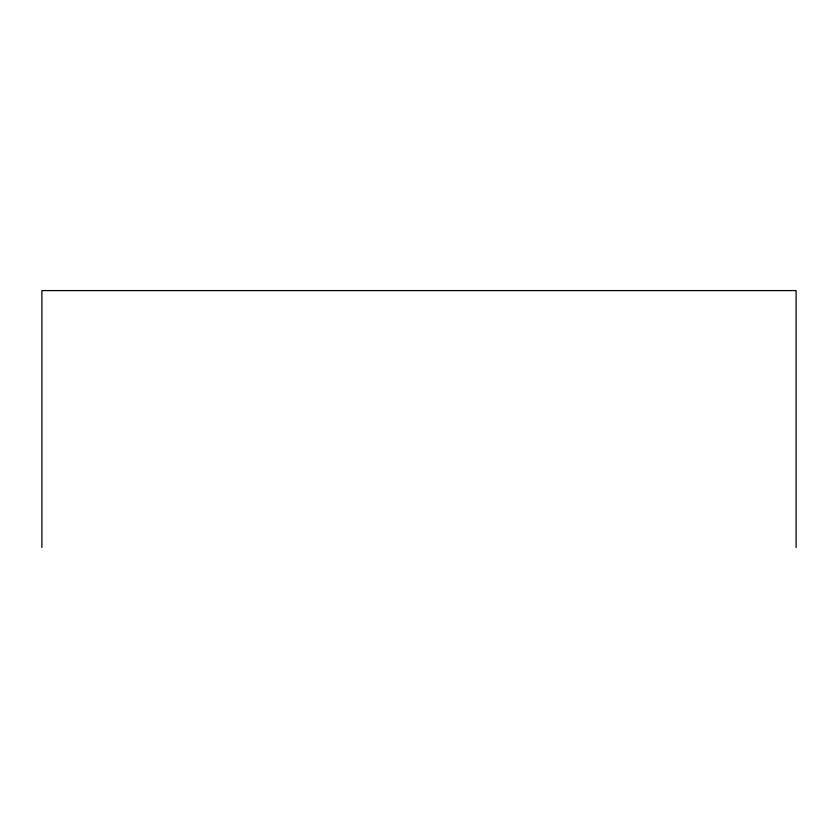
<?xml version="1.0" encoding="UTF-8"?>
<svg xmlns="http://www.w3.org/2000/svg" width="838" height="838" viewBox="0 0 838 838"><rect width="100%" height="100%" fill="white"/><g stroke="black" fill="none" stroke-linecap="round" stroke-linejoin="round"><path stroke-width="1.26" d="M796.1 547.413L796.1 290.587L41.9 290.587L41.9 547.413"/></g></svg>
